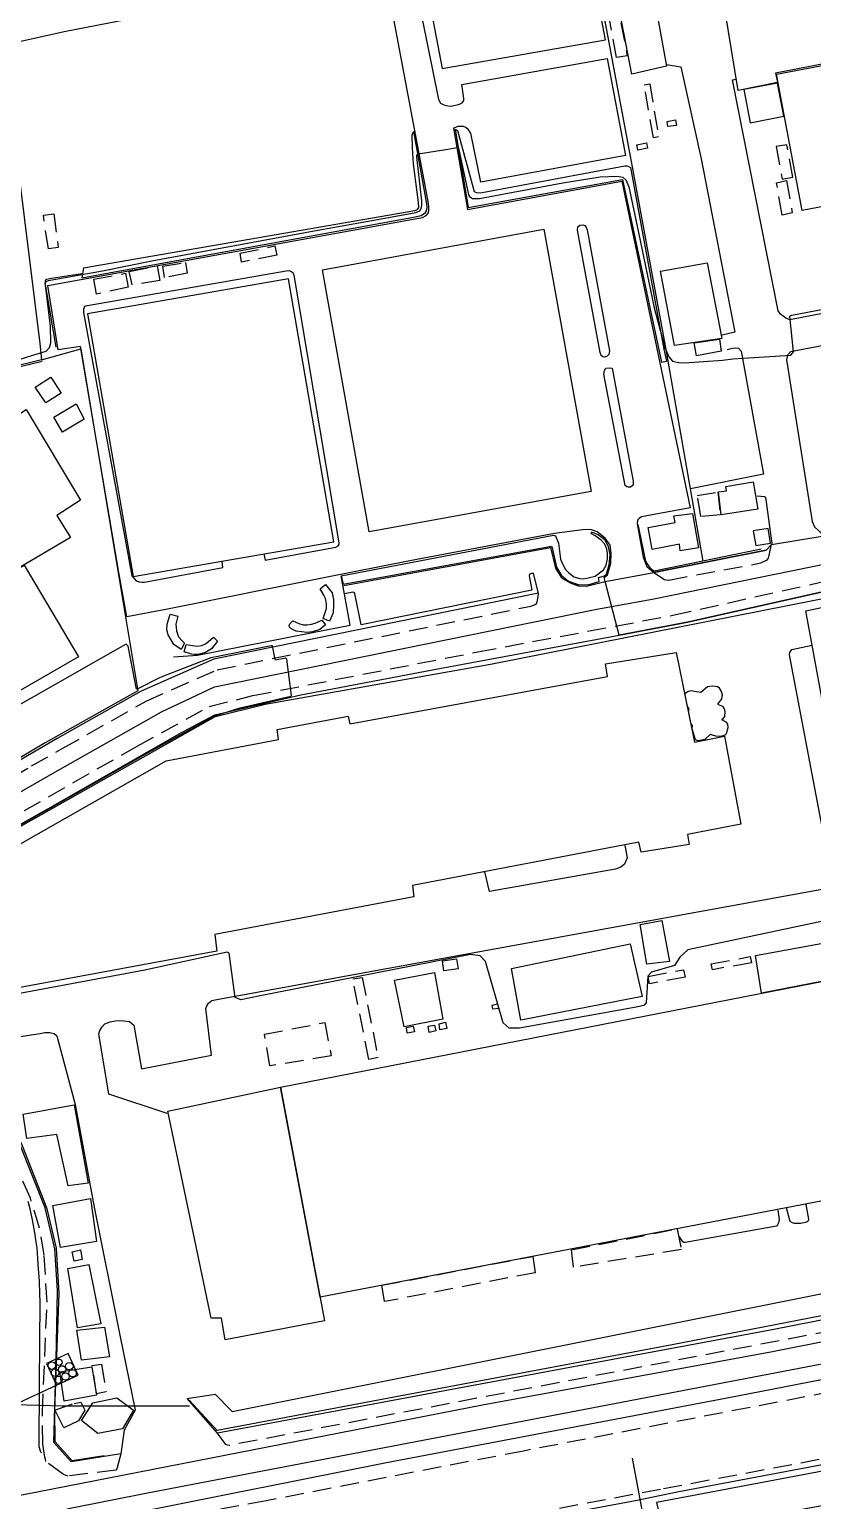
# Model space of a CAD drawing. Header units: millimetres. Extents: x 220021 to 223505, y 489325 to 491820.
# Drawn here: x 222277.7 to 222487.8, y 490722.2 to 491116.6 of the extents above; entities that cross this region are included whole.
import ezdxf

# ---------------------------------------------------------------- set-up
doc = ezdxf.new("R2010")
doc.units = ezdxf.units.MM
doc.linetypes.add('5M2P5', pattern=[7.5, 5, -2.5])
for name, color, linetype in [('A0013110', 8, 'Continuous'), ('A0013118', 8, 'Continuous'), ('A0023210', 8, 'Continuous'), ('A0033324', 8, '5M2P5'), ('A0033327', 8, 'Continuous'), ('A0053326', 8, 'Continuous'), ('B0014110', 8, 'Continuous'), ('B0014111', 8, 'Continuous'), ('B0014116', 8, '5M2P5'), ('B0024120', 8, 'B0024120'), ('B0024127', 8, 'Continuous'), ('C0076117', 8, 'Continuous'), ('F0017111', 8, 'Continuous'), ('F0047224', 8, 'Continuous'), ('F0047225', 8, 'Continuous'), ('SC982', 7, 'Continuous'), ('SC983', 7, 'Continuous'), ('SC999', 7, 'Continuous')]:
    doc.layers.add(name, color=color, linetype=linetype)
doc.linetypes.add('B0024120', pattern='A,10,-1.75,[133,ltypeshp.shx,S=0.75,R=0,X=0,Y=0],-3.25', length=15)

msp = doc.modelspace()

# ---------------------------------------------------------------- linework, layer by layer
at = {"layer": 'A0013110'}
for points in [[(222354.813, 491129.114), (222287, 491115.899), (222277.871, 491113.91), (222247.514, 491107.297)], [(222476.797, 490978.516), (222475.383, 490977.017), (222445.242, 490970.987)], [(222248.089, 490888.273), (222282.666, 490907.647), (222318.69, 490928.142), (222327.492, 490932.85), (222350.563, 490938.188), (222387.769, 490945.252), (222435.907, 490954.216), (222454.225, 490957.628), (222514.358, 490971.132), (222519.211, 490972.029), (222532.778, 490904.343)], [(222424.922, 490967.412), (222427.137, 490967.288), (222432.172, 490968.576)], [(222414.287, 490965.434), (222327.21, 490947.795), (222307.653, 490939.206), (222285.203, 490926.47), (222248.046, 490904.882)], [(222536.288, 490905.884), (222535.214, 490912.078), (222581.505, 490921.966), (222586.712, 490920.434), (222594.311, 490883.664), (222599.321, 490856.355), (222601.975, 490845.84), (222607.103, 490828.149), (222611.789, 490820.984), (222616.712, 490812.532), (222625.096, 490801.28), (222622.162, 490795.161), (222567.862, 490785.803), (222477.374, 490768.039), (222328.203, 490740.264)], [(222302.283, 490734.721), (222288.877, 490732.531), (222284.272, 490737.737), (222284.889, 490759.8), (222285.246, 490778.5), (222284.576, 490789.711), (222281.965, 490800.701), (222275.152, 490817.771), (222265.222, 490837.932), (222258.914, 490848.198), (222248.149, 490865.719)], [(222445.977, 490721.691), (222447.973, 490713.261), (222461.491, 490716.224), (222473.766, 490717.798), (222490.796, 490720.982), (222501.674, 490723.968), (222508.792, 490726.375), (222521.194, 490726.921), (222530.799, 490727.203), (222536.228, 490727.659), (222545.183, 490730.173), (222558.242, 490734.207), (222569.001, 490738.078), (222579.061, 490739.898), (222583.425, 490740.643), (222582.999, 490742.75), (222575.959, 490745.352), (222554.811, 490742.218), (222445.977, 490721.691)]]:
    msp.add_lwpolyline(points, dxfattribs=at)
msp.add_lwpolyline([(222309.37, 490724.148), (222288.169, 490719.994), (222285.68, 490719.057), (222284.698, 490718.414), (222284.018, 490717.734), (222283.501, 490717.228), (222283.179, 490716.691), (222283.01, 490716.19), (222282.962, 490715.483), (222282.962, 490715.314), (222282.983, 490715.188), (222284.153, 490715.097), (222306.314, 490718.956), (222373.552, 490732.387), (222464.903, 490749.77), (222539.012, 490764.125), (222573.931, 490770.819), (222573.81, 490771.283), (222571.233, 490774.006), (222570.384, 490774.312), (222569.72, 490774.391), (222558.998, 490772.499), (222500.573, 490760.708)], close=True, dxfattribs=at)
at = {"layer": 'A0013118'}
for points in [[(222575.769, 491123.807), (222570.415, 491152.543), (222570.34, 491153.413), (222608.352, 491161.012), (222616.846, 491159.313), (222621.735, 491158.529), (222624.589, 491157.279), (222628.814, 491154.404), (222633.935, 491139.415), (222646.791, 491074.502), (222646.89, 491073.36), (222645.483, 491071.206), (222644.165, 491070.309), (222481.747, 491038.734), (222480.624, 491039.137), (222479.164, 491040.198), (222478.577, 491041.12), (222466.337, 491103.06), (222467.244, 491103.252)], [(222432.172, 490968.576), (222431.912, 490969.676), (222432.8, 490970.393), (222433.731, 490973.476), (222433.796, 490976.077), (222433.475, 490978.302), (222432.123, 490980.209), (222430.023, 490981.903), (222428.194, 490982.474), (222426.073, 490982.434), (222418.531, 490981.41), (222379.744, 490974.076), (222357.107, 490969.682), (222314.27, 490961.027), (222303.812, 490959.095), (222301.736, 490970.958), (222291.439, 491031.565), (222285.442, 491030.673), (222282.664, 491047.936), (222383.169, 491066.145), (222384.128, 491066.721), (222384.76, 491067.425), (222384.887, 491068.222), (222384.85, 491069.101), (222384.706, 491070.413), (222379.315, 491098.917), (222373.139, 491131.735)], [(222380.344, 491133.135), (222387.413, 491097.769), (222388.001, 491096.845), (222388.869, 491096.354), (222389.936, 491096.064), (222390.85, 491096.042), (222393.086, 491096.527), (222393.835, 491096.857), (222394.268, 491097.479), (222394.255, 491098.076), (222393.719, 491101.812), (222432.659, 491108.749), (222437.635, 491082.774), (222398.813, 491075.627), (222396.102, 491088.79), (222395.538, 491089.632), (222394.775, 491090.263), (222394.153, 491090.519), (222393.404, 491090.541), (222392.736, 491090.516), (222391.471, 491090.127), (222395.243, 491068.321), (222436.607, 491075.895), (222455.01, 490988.301), (222441.941, 490985.895), (222441.309, 490985.46), (222440.83, 490984.979), (222440.753, 490984.019), (222442.405, 490975.085), (222443.318, 490972.61), (222445.242, 490970.987)], [(222661.263, 491109.306), (222658.209, 491108.808), (222654.456, 491108.033), (222653.487, 491107.448), (222653.193, 491107.057), (222660.382, 491065.476), (222528.959, 491039.047), (222481.851, 491030.112), (222481.204, 491029.381), (222480.986, 491028.768), (222480.813, 491028.029), (222487.663, 490984.668), (222488.356, 490983.266), (222490.927, 490980.825)], [(222448.624, 491107.16), (222452.446, 491106.538), (222457.945, 491081.92), (222466.917, 491035.446), (222463.583, 491034.62)], [(222340.599, 490975.953), (222340.919, 490974.302), (222359.937, 490977.74), (222360.511, 490978.104), (222360.791, 490978.585), (222360.849, 490978.972), (222348.7, 491050.739), (222348.441, 491051.243), (222348.042, 491051.617), (222347.479, 491051.838), (222346.624, 491051.813), (222292.74, 491042.431), (222292.482, 491042.314), (222292.25, 491041.61), (222292.24, 491040.661), (222305.218, 490970.126), (222306.311, 490968.781), (222307.131, 490968.443), (222307.94, 490968.409), (222308.572, 490968.422), (222329.605, 490972.321), (222329.38, 490974.024)], [(222464.914, 491030.809), (222466.334, 491031.164), (222467.198, 491031.21), (222467.974, 491031.138), (222468.693, 491030.29), (222474.621, 490997.309), (222455.044, 490993.438)], [(222472.936, 490991.508), (222474.94, 490991.398), (222475.16, 490991.2), (222476.721, 490980.013), (222476.86, 490978.917), (222476.797, 490978.516)], [(222362.027, 490967.512), (222417.496, 490977.718), (222418.808, 490972.156), (222420.454, 490969.582), (222422.741, 490968.181), (222424.922, 490967.412)], [(222414.287, 490965.434), (222412.928, 490970.726), (222412.378, 490970.737), (222411.898, 490970.548), (222411.793, 490970.08), (222412.504, 490966.262), (222366.681, 490956.991), (222365.034, 490965.388), (222364.835, 490965.633), (222364.471, 490965.68), (222362.252, 490965.275)], [(222328.203, 490740.264), (222320.01, 490749.536), (222327.529, 490750.735), (222332.148, 490746.032), (222545.963, 490788.822), (222546.351, 490789.841), (222546.324, 490790.34), (222544.916, 490797.933), (222529.919, 490879.13), (222516.19, 490877.137), (222513.996, 490888.69), (222511.837, 490893.163), (222507.654, 490897.711), (222506.101, 490898.321), (222491.418, 490897.135), (222481.607, 490948.937), (222481.724, 490949.505), (222482.246, 490950.301), (222487.686, 490951.474)], [(222437.451, 490897.778), (222438.108, 490894.498), (222437.313, 490892.834), (222436.401, 490891.982), (222434.949, 490891.456), (222401.178, 490885.461), (222399.912, 490890.732)], [(222251.141, 490889.252), (222252.15, 490884.094), (222255.337, 490871.7), (222259.915, 490862.102), (222269.958, 490846.531), (222273.094, 490846.29), (222274.046, 490846.42), (222280.616, 490847.425), (222281.834, 490847.651), (222283.165, 490847.697), (222284.368, 490847.382), (222285.086, 490846.773), (222290.024, 490828.325), (222295.085, 490800.865), (222301.998, 490766.495), (222306.091, 490746.392), (222303.102, 490741.053), (222302.283, 490734.721)], [(222314.682, 490825.964), (222299.032, 490831.174), (222296.356, 490847.324), (222296.625, 490848.233), (222297.267, 490849.201), (222297.954, 490849.96), (222299.384, 490850.525), (222300.703, 490850.801), (222301.823, 490850.856), (222303.032, 490850.833), (222304.607, 490850.579), (222305.706, 490849.634), (222307.828, 490837.892), (222326.554, 490841.582), (222325.023, 490854.062), (222325.276, 490854.845), (222325.782, 490855.559), (222326.686, 490856.208), (222327.964, 490856.48), (222391.688, 490868.127), (222504.615, 490888.721), (222506.84, 490874.401), (222498.11, 490872.804)], [(222478.492, 490800.074), (222478.826, 490797.531), (222478.765, 490797.068), (222478.663, 490796.605), (222478.418, 490796.093), (222478.121, 490795.787), (222453.664, 490791.4), (222453.311, 490791.383), (222452.991, 490791.531), (222452.071, 490792.887)], [(222485.983, 490801.58), (222486.744, 490797.649), (222486.58, 490797.185), (222486.365, 490796.923), (222485.854, 490796.711), (222484.699, 490796.487), (222482.99, 490796.504), (222482.443, 490796.622), (222481.82, 490797.01), (222480.817, 490800.623)]]:
    msp.add_lwpolyline(points, dxfattribs=at)
for points in [[(222433.365, 491030.399), (222433.177, 491029.462), (222432.709, 491028.963), (222432.109, 491028.756), (222431.509, 491028.799), (222431.054, 491029.193), (222430.818, 491029.998), (222424.759, 491062.745), (222424.845, 491063.683), (222425.327, 491064.138), (222426.147, 491064.213), (222426.718, 491064.053), (222427.1, 491063.57), (222427.365, 491062.853)], [(222439.722, 490995.471), (222439.665, 490994.621), (222439.432, 490994.211), (222438.92, 490993.873), (222438.349, 490993.842), (222437.997, 490993.915), (222437.513, 490994.309), (222431.841, 491024.143), (222431.956, 491025.124), (222432.379, 491025.725), (222433.302, 491025.889), (222434.049, 491025.788)]]:
    msp.add_lwpolyline(points, close=True, dxfattribs=at)
at = {"layer": 'A0023210'}
for points in [[(222248.068, 490896.578), (222283.93, 490917.06), (222313.17, 490933.67), (222327.35, 490940.32), (222429.94, 490961.17), (222444.79, 490963.82), (222496.54, 490974.42), (222520.791, 490980.07), (222533.42, 490984.28), (222541.71, 490986.36), (222573.11, 490991.58), (222577.21, 490991.74), (222584.25, 490992.01), (222633.612, 491000.189), (222681.6, 491008.81)], [(222272.479, 490723.142), (222399.23, 490747.85), (222477.07, 490762.16), (222558.39, 490778.36), (222567.562, 490780.186), (222575.82, 490781.83), (222590.71, 490784.8), (222594.998, 490785.653), (222622.946, 490791.211), (222624.6, 490791.54), (222629.6, 490792.53), (222634.337, 490793.481), (222634.43, 490793.5), (222637.161, 490794.044), (222693.62, 490805.29), (222694.591, 490805.483), (222707.87, 490808.13), (222718.172, 490807.886), (222718.493, 490807.833), (222728.21, 490806.21), (222740.915, 490806.138), (222741.475, 490805.93), (222750.391, 490802.622), (222763.17, 490797.88)], [(222484.38, 490501.76), (222481.64, 490516.51), (222481.506, 490517.231), (222475.14, 490551.45), (222474.99, 490552.05), (222474.246, 490554.892), (222473.17, 490559), (222471.821, 490564.126), (222471.37, 490565.84), (222470.54, 490569.04), (222456.408, 490650.768), (222453.617, 490661.199), (222451.945, 490666.958), (222439.457, 490733.528)]]:
    msp.add_lwpolyline(points, dxfattribs=at)
at = {"layer": 'A0033324'}
for points in [[(222445.242, 490970.987), (222448.117, 490969.095), (222448.558, 490969.011), (222449.289, 490968.965), (222473.95, 490973.543), (222475.271, 490974.212), (222475.716, 490974.506), (222475.988, 490974.852), (222476.797, 490978.516)], [(222248.082, 490890.939), (222256.824, 490895.987), (222306.612, 490924.432), (222325.97, 490935.088), (222337.682, 490937.992), (222397.972, 490949.695), (222450.348, 490959.523), (222516.05, 490974.251), (222516.864, 490974.122), (222519.211, 490972.029)], [(222248.055, 490901.453), (222272.978, 490916.014), (222278.313, 490919.121), (222286.683, 490923.861), (222309, 490936.521), (222328.121, 490944.919), (222412.229, 490961.956), (222413.655, 490962.47), (222413.917, 490963.143), (222414.195, 490964.491), (222414.287, 490965.434)], [(222302.283, 490734.721), (222301.158, 490730.664), (222300.862, 490730.357), (222288.092, 490728.749), (222287.291, 490728.959), (222286.885, 490729.147), (222282.129, 490732.622), (222282.02, 490733.158), (222281.859, 490733.858), (222281.29, 490737.308), (222281.19, 490745.822), (222282.443, 490775.349), (222281.679, 490787.953), (222280.416, 490795.241), (222277.98, 490803.222), (222270.436, 490820.397), (222259.148, 490839.486), (222248.172, 490856.894)], [(222625.096, 490801.28), (222628.44, 490796.584), (222628.422, 490796.083), (222628.312, 490795.765), (222628.159, 490795.506), (222627.875, 490794.993), (222625.963, 490793.592), (222625.582, 490793.364), (222576.876, 490783.732), (222508.287, 490770.626), (222331.283, 490736.958), (222330.882, 490737.063), (222330.437, 490737.229), (222328.203, 490740.264)], [(222573.81, 490771.283), (222575.518, 490769.21), (222575.681, 490768.403), (222575.68, 490768.081), (222575.443, 490767.438), (222574.029, 490766.869), (222507.867, 490754.223), (222410.225, 490735.472), (222341.247, 490722.122), (222286.72, 490712.175), (222285.533, 490712.217), (222285.164, 490712.381), (222284.637, 490712.629), (222284.21, 490712.946), (222283.636, 490713.632), (222283.493, 490713.843), (222283.335, 490714.18), (222282.983, 490715.188)], [(222284.306, 490634.572), (222281.051, 490634.903), (222280.723, 490635.26), (222280.356, 490635.889), (222280.014, 490646.076), (222280.89, 490686.89), (222280.971, 490690.648), (222281.369, 490691.376), (222281.66, 490691.829), (222282.385, 490692.364), (222282.896, 490692.911), (222356.234, 490707.213), (222405.202, 490717.426), (222447.818, 490725.396), (222554.263, 490745.473), (222554.963, 490745.577), (222574.205, 490749.943), (222577.226, 490750.006), (222579.184, 490749.442), (222581.717, 490747.83), (222582.707, 490746.459), (222583.986, 490744.205), (222586.486, 490731.662), (222587.477, 490724.896)]]:
    msp.add_lwpolyline(points, dxfattribs=at)
at = {"layer": 'A0033327'}
msp.add_lwpolyline([(222581.662, 490747.865), (222554.537, 490743.845), (222451.472, 490724.406), (222440.735, 490722.228), (222417.367, 490717.821), (222364.276, 490706.563), (222344.687, 490702.116), (222326.29, 490699.067), (222323.021, 490698.325), (222280.952, 490689.746)], dxfattribs=at)
at = {"layer": 'A0053326'}
msp.add_lwpolyline([(222490.927, 490980.825), (222542.976, 490991.474), (222584.396, 490999.1), (222637.312, 491007.641), (222639.81, 490993.896), (222613.46, 490988.882), (222580.154, 490984.399), (222575.122, 490986.167), (222574.728, 490986.192), (222540.446, 490981.252), (222528.253, 490978.195), (222525.534, 490976.286), (222519.211, 490972.029), (222514.358, 490971.132), (222454.225, 490957.628), (222435.907, 490954.216), (222432.172, 490968.576), (222445.242, 490970.987), (222475.383, 490977.017), (222476.797, 490978.516)], close=True, dxfattribs=at)
at = {"layer": 'B0014110'}
for points in [[(222282.163, 491016.516), (222279.294, 491020.628), (222283.453, 491023.337), (222286.277, 491019.019)], [(222286.551, 491008.608), (222284.277, 491012.63), (222290.264, 491016.213), (222292.378, 491012.121)]]:
    msp.add_lwpolyline(points, close=True, dxfattribs=at)
at = {"layer": 'B0014111'}
for points in [[(222462.58, 491132.506), (222557.578, 491150.963), (222563.283, 491121.364), (222477.904, 491104.836), (222478.388, 491102.352), (222467.879, 491100.222)], [(222388.44, 491106.115), (222432.229, 491113.805), (222427.248, 491140.172), (222383.497, 491131.879)], [(222443.489, 491134.896), (222448.583, 491106.705), (222439.315, 491104.611), (222433.859, 491132.784)], [(222478.164, 491104.563), (222631.479, 491133.685), (222638.104, 491097.32), (222485.023, 491068.052)], [(222471.043, 491091.567), (222480.13, 491093.339), (222478.401, 491102.2), (222469.361, 491100.437)], [(222415.697, 491063.044), (222428.44, 490992.723), (222368.878, 490981.924), (222356.354, 491052.155)], [(222459.517, 491053.977), (222463.477, 491033.747), (222450.784, 491031.808), (222447.044, 491051.801)], [(222305.548, 490969.927), (222359.363, 490979.179), (222347.236, 491049.72), (222293.343, 491040.313)], [(222456.633, 491029.037), (222456.007, 491032.529), (222462.831, 491033.548), (222463.313, 491030.32)], [(222462.549, 490992.603), (222464.685, 490992.847), (222464.509, 490994.08), (222471.864, 490995.259), (222473.129, 490987.971), (222463.28, 490986.455)], [(222455.607, 490986.84), (222457.2, 490977.637), (222452.328, 490976.794), (222452.091, 490978.568), (222444.733, 490977.154), (222443.666, 490983.029), (222450.934, 490984.422), (222450.599, 490986.169)], [(222519.504, 490941.483), (222490.499, 490936.433), (222486.02, 490960.739), (222515.012, 490966.877)], [(222468.523, 490903.538), (222454.21, 490900.774), (222454.702, 490898.05), (222441.789, 490896.014), (222441.24, 490898.672), (222380.463, 490887.101), (222380.811, 490884.058), (222327.423, 490873.981), (222328.019, 490869.491), (222274.224, 490859.557), (222267.975, 490894.105), (222314.392, 490920.466), (222344.512, 490926.259), (222344.163, 490928.905), (222363.227, 490932.452), (222363.706, 490930.392), (222432.793, 490943.068), (222432.261, 490946.479), (222451.186, 490949.52), (222456.099, 490925.527), (222464.203, 490927.075)], [(222447.374, 490877.706), (222449.45, 490866.688), (222443.301, 490866), (222441.573, 490876.659)], [(222442.088, 490857.289), (222409.549, 490850.965), (222407.066, 490864.817), (222438.909, 490871.416)], [(222474.145, 490858.239), (222472.495, 490868.353), (222497.923, 490872.914), (222499.385, 490863.17)], [(222345.072, 490833.019), (222499.385, 490863.159), (222510.558, 490806.38), (222355.715, 490776.732)], [(222375.647, 490861.711), (222386.37, 490863.751), (222388.627, 490851.278), (222378.239, 490849.221)], [(222345.072, 490833.019), (222356.919, 490770.363), (222330.249, 490765.234), (222329.288, 490771.121), (222326.435, 490771.102), (222314.876, 490826.601)], [(222289.725, 490828.306), (222293.504, 490807.297), (222288.082, 490806.59), (222285.058, 490820.287), (222277.054, 490819.216), (222276.051, 490825.808)], [(222294.063, 490803.164), (222295.719, 490791.645), (222286.074, 490790.035), (222283.996, 490801.32)], [(222288.033, 490784.368), (222293.693, 490785.509), (222296.87, 490769.601), (222290.66, 490768.462)], [(222297.822, 490768.641), (222299.182, 490760.714), (222291.709, 490759.816), (222290.422, 490767.872)], [(222294.422, 490758.011), (222295.682, 490750.41), (222287.077, 490748.87), (222285.891, 490756.662)], [(222291.656, 490743.664), (222294.747, 490748.358), (222301.132, 490749.76), (222305.595, 490746.456), (222302.688, 490741.426), (222296.048, 490740.142)]]:
    msp.add_lwpolyline(points, close=True, dxfattribs=at)
for points in [[(222247.78, 491005.922), (222267.325, 491017.6), (222271.075, 491010.936), (222276.801, 491014.704), (222291.46, 490990.376), (222285.085, 490986.241), (222288.75, 490980.327), (222247.911, 490956.321)], [(222247.911, 490956.307), (222276.344, 490972.964), (222290.886, 490948.343), (222250.649, 490925.227), (222247.98, 490929.783)]]:
    msp.add_lwpolyline(points, dxfattribs=at)
at = {"layer": 'B0014116'}
for points in [[(222435.184, 491109.007), (222430.946, 491132.502), (222433.537, 491133.05), (222438.083, 491109.496)], [(222442.632, 491101.738), (222444.118, 491102.025), (222446.499, 491087.787), (222445.111, 491087.519)], [(222448.967, 491090.566), (222448.767, 491091.921), (222451.058, 491092.342), (222451.338, 491090.819)], [(222440.928, 491084.234), (222440.69, 491085.675), (222443.274, 491086.135), (222443.561, 491084.77)], [(222479.677, 491076.464), (222482.488, 491076.948), (222480.911, 491085.681), (222478.026, 491085.214)], [(222478.158, 491075.49), (222480.781, 491076.052), (222482.371, 491067.391), (222479.606, 491066.821)], [(222281.459, 491066.779), (222284.251, 491067.15), (222285.47, 491058.134), (222282.809, 491057.737)], [(222334.631, 491054.205), (222334.258, 491056.605), (222343.596, 491058.537), (222344.075, 491056.058)], [(222305.298, 491048.138), (222304.496, 491051.704), (222311.991, 491053.159), (222312.722, 491049.231)], [(222313.966, 491050.06), (222313.493, 491053.104), (222319.547, 491054.088), (222319.993, 491051.243)], [(222295.688, 491045.603), (222294.963, 491049.636), (222303.485, 491051.2), (222304.197, 491047.509)], [(222462.369, 490992.571), (222463.087, 490986.438), (222457.849, 490985.974), (222456.874, 490991.589)], [(222355.696, 490966.565), (222357.179, 490967.78), (222358.9, 490965.521), (222359.292, 490963.724), (222359.327, 490962.333), (222359.234, 490960.185), (222358.221, 490957.905), (222356.559, 490958.614), (222357.453, 490961.372), (222357.455, 490962.607), (222357.162, 490964.009), (222356.737, 490964.951)], [(222315.504, 490959.844), (222317.548, 490959.291), (222317.013, 490957.097), (222317.145, 490955.38), (222317.716, 490953.765), (222318.753, 490952.54), (222319.345, 490952.084), (222318.429, 490950.376), (222316.434, 490951.674), (222314.956, 490954.265), (222314.617, 490955.655), (222314.63, 490957.161)], [(222356.151, 490958.221), (222357.131, 490956.929), (222355.656, 490955.734), (222353.661, 490955.041), (222352.111, 490954.925), (222350.797, 490955.041), (222349.281, 490955.298), (222348.431, 490955.635), (222347.816, 490955.968), (222347.45, 490956.37), (222347.404, 490956.68), (222347.61, 490957.217), (222348.354, 490957.987), (222349.989, 490957.333), (222351.128, 490956.975), (222352.215, 490956.943), (222353.359, 490957.112), (222354.355, 490957.423), (222355.179, 490957.736)], [(222319.187, 490949.764), (222319.756, 490951.697), (222322.6, 490951.272), (222323.985, 490951.451), (222324.972, 490951.855), (222325.75, 490952.508), (222327.092, 490953.684), (222328.189, 490952.58), (222326.554, 490950.562), (222324.97, 490949.572), (222323.282, 490949.091), (222322.737, 490949.038), (222322.038, 490949.033), (222321.159, 490949.12)], [(222388.922, 490864.244), (222388.51, 490866.904), (222392.254, 490867.439), (222392.756, 490864.746)], [(222460.943, 490864.511), (222460.619, 490866.094), (222471.036, 490868.022), (222471.43, 490866.34)], [(222444.084, 490860.742), (222443.671, 490862.708), (222453.206, 490864.498), (222453.628, 490862.502)], [(222364.486, 490862.017), (222366.97, 490862.449), (222371.246, 490840.925), (222368.797, 490840.439)], [(222402.023, 490853.886), (222401.838, 490854.984), (222403.241, 490855.323), (222403.552, 490854.143)], [(222358.644, 490841.425), (222342.245, 490838.695), (222340.737, 490847.221), (222356.95, 490850.322)], [(222379.085, 490847.528), (222378.861, 490849.018), (222380.648, 490849.403), (222380.988, 490847.838)], [(222384.979, 490847.68), (222384.666, 490849.35), (222386.391, 490849.669), (222386.706, 490848.095)], [(222387.78, 490848.4), (222387.594, 490849.983), (222389.364, 490850.405), (222389.715, 490848.78)], [(222451.463, 490795.02), (222452.604, 490789.466), (222423.707, 490784.763), (222423.107, 490789.383)], [(222289.193, 490788.883), (222291.43, 490789.392), (222291.889, 490786.802), (222289.685, 490786.375)], [(222412.742, 490787.651), (222413.425, 490783.284), (222372.996, 490775.525), (222372.282, 490779.904)], [(222298.31, 490751.311), (222295.718, 490750.842), (222294.557, 490758.383), (222297.038, 490758.796)], [(222286.925, 490741.676), (222284.562, 490746.456), (222289.698, 490748.247), (222291.487, 490748.585), (222292.599, 490746.459), (222290.901, 490743.558)]]:
    msp.add_lwpolyline(points, close=True, dxfattribs=at)
at = {"layer": 'B0024120'}
for points in [[(222458.427, 490974.051), (222448.358, 491031.753), (222439.197, 491081.15), (222429.608, 491132.637)], [(222270.667, 491111.668), (222280.483, 491032.407), (222280.95, 491027.996), (222291.487, 491030.984), (222306.821, 490939.232), (222281.952, 490925.302), (222248.045, 490905.203)], [(222280.95, 491027.996), (222256.634, 491021.995), (222247.737, 491022.323)], [(222474, 490977.239), (222445.325, 490971.369), (222444.554, 490971.831), (222443.84, 490972.752), (222443.474, 490973.402), (222443.053, 490974.048), (222441.002, 490983.815)], [(222250.726, 490889.113), (222326.451, 490931.8), (222327.299, 490932.28), (222341.002, 490935.659), (222401.435, 490946.41), (222517.768, 490969.395), (222541.614, 490834.494), (222548.364, 490823.535), (222571.258, 490811.428), (222569.86, 490787.138), (222450.139, 490763.943), (222328.042, 490740.999), (222320.592, 490749.136)], [(222297.783, 490734.18), (222289.227, 490732.824), (222284.658, 490737.896), (222284.535, 490746.419), (222285.731, 490777.787), (222285, 490789.809), (222282.487, 490800.429), (222275.89, 490817.32), (222265.716, 490837.79), (222250.869, 490865.573)]]:
    msp.add_lwpolyline(points, dxfattribs=at)
at = {"layer": 'B0024127'}
msp.add_lwpolyline([(222472.559, 490978.196), (222476.506, 490978.845), (222475.857, 490982.792), (222471.91, 490982.143)], close=True, dxfattribs=at)
at = {"layer": 'C0076117'}
msp.add_lwpolyline([(222457.808, 490938.949), (222459.609, 490940.419), (222460.932, 490940.63), (222462.338, 490940.409), (222462.664, 490940.156), (222463.318, 490939.125), (222463.547, 490938.324), (222463.397, 490937.131), (222462.281, 490935.681), (222463.62, 490935.122), (222464.072, 490934.416), (222464.269, 490933.821), (222464.198, 490932.338), (222464.115, 490932.294), (222463.647, 490931.688), (222463.403, 490931.572), (222464.497, 490930.91), (222464.696, 490930.671), (222464.943, 490930.33), (222465.099, 490929.317), (222464.594, 490927.752), (222464.299, 490927.404), (222463.419, 490927.067), (222462.882, 490926.998), (222461.858, 490927.074), (222460.377, 490927.519), (222458.943, 490926.203), (222457.128, 490925.875), (222456.365, 490926.139), (222455.52, 490929.084), (222455.588, 490930.015), (222455.254, 490930.36), (222454.937, 490931.559), (222454.514, 490933.886), (222454.732, 490934.439), (222454.284, 490935.035), (222454.09, 490935.846), (222453.914, 490936.815), (222453.702, 490937.697), (222453.517, 490938.562), (222454.465, 490939.193), (222455.352, 490939.342), (222456.152, 490939.194)], close=True, dxfattribs=at)
at = {"layer": 'F0017111'}
for points, elevation in [([(222271.789, 491027.142), (222279.53, 491029.499), (222282.173, 491030.293), (222283.131, 491031.264), (222283.423, 491032.569), (222283.397, 491037.002), (222282.024, 491048.031), (222281.964, 491048.577), (222282.237, 491049.002), (222282.814, 491049.306), (222284.241, 491049.518), (222297.356, 491051.854), (222310.517, 491054.524), (222354.074, 491062.574), (222372.034, 491065.812), (222381.389, 491067.531), (222382.464, 491067.971), (222382.85, 491068.549), (222382.988, 491069.348), (222382.988, 491070.587), (222381.61, 491082.389), (222381.637, 491082.747), (222381.858, 491083.05), (222382.023, 491083.188), (222389.389, 491084.408), (222392.576, 491084.904), (222392.719, 491084.843), (222392.811, 491084.7), (222392.934, 491084.311), (222395.378, 491072.724), (222395.503, 491072.208), (222395.752, 491071.787), (222396.566, 491071.248), (222398.454, 491071.242), (222420.8, 491075.467), (222430.869, 491077.094), (222435.397, 491077.264), (222436.882, 491076.963), (222437.753, 491076.279), (222438.495, 491074.376), (222441.087, 491062.131), (222445.313, 491041.898), (222448.13, 491031.277), (222449.205, 491028.764), (222450.245, 491027.675), (222451.92, 491027.253), (222453.481, 491027.171), (222463.653, 491027.884), (222466.442, 491028.279), (222482.01, 491029.264), (222482.668, 491030.141), (222481.681, 491039.671), (222482.229, 491040), (222519.047, 491047.008)], 45), ([(222272.946, 490901.964), (222278.966, 490905.381), (222308.987, 490922.345), (222317.684, 490927.21), (222326.627, 490932.137), (222328.002, 490932.768), (222334.246, 490934.736), (222347.886, 490937.856), (222348.034, 490938.041), (222346.759, 490947.717), (222346.462, 490947.977), (222343.711, 490947.494), (222343.6, 490947.68), (222342.931, 490951.319), (222342.596, 490951.319), (222328.288, 490948.497), (222326.392, 490948.125), (222313.267, 490943.028), (222312.405, 490942.646), (222306.829, 490939.78), (222306.457, 490939.734), (222304.224, 490951.263), (222303.805, 490951.728), (222303.526, 490951.728), (222296.899, 490947.959), (222265.248, 490929.943)], 40), ([(222502.821, 490880.145), (222454.382, 490869.824), (222452.201, 490867.875), (222450.753, 490865.665), (222444.623, 490863.827), (222443.581, 490862.752), (222443.152, 490855.621), (222442.539, 490854.886), (222440.476, 490854.446), (222409.167, 490848.811), (222406.424, 490848.811), (222404.779, 490850.278), (222400.022, 490866.671), (222398.614, 490868.187), (222396.067, 490868.579), (222339.627, 490857.498), (222334.437, 490856.387), (222332.93, 490857.046), (222331.329, 490868.904), (222330.764, 490869.186), (222308.636, 490864.346), (222274.653, 490858.065)], 40)]:
    msp.add_lwpolyline(points, dxfattribs=dict(at, elevation=elevation))
at = {"layer": 'F0047224'}
for points in [[(222292.247, 491052.652), (222381.121, 491068.057), (222381.824, 491068.263), (222382.218, 491068.864), (222382.127, 491070.211), (222380.758, 491080.562), (222380.441, 491084.838), (222380.361, 491088.279), (222380.623, 491089.041), (222380.871, 491089.247)], [(222391.956, 491089.856), (222392.528, 491089.491), (222397.059, 491073.084), (222397.85, 491072.808), (222399.212, 491072.84), (222437.477, 491080.009), (222438.049, 491079.996), (222438.958, 491079.529), (222447.935, 491030.884), (222448.587, 491027.649)], [(222284.926, 491031.402), (222282.005, 491048.237), (222282.018, 491049.233), (222282.325, 491049.6), (222283.686, 491049.896), (222291.752, 491051.172)], [(222281.131, 491027.531), (222252.373, 491020.625), (222249.239, 491020.818), (222247.74, 491021.026)], [(222316.342, 490948.353), (222322.822, 490948.819), (222353.661, 490954.888), (222363.775, 490956.912), (222361.381, 490970.055), (222418.331, 490981.024), (222418.882, 490980.803), (222419.624, 490978.836), (222420.219, 490974.596), (222420.808, 490973.145), (222421.502, 490971.834), (222422.3, 490971.004), (222423.744, 490969.812), (222425.338, 490969.37), (222426.486, 490969.279), (222429.519, 490969.988), (222431.683, 490971.692), (222432.477, 490972.982), (222432.778, 490974.67), (222432.763, 490976.076), (222432.643, 490977.282), (222432.09, 490978.617), (222431.115, 490979.634), (222429.484, 490980.86), (222428.534, 490981.327), (222428.463, 490981.842)]]:
    msp.add_lwpolyline(points, dxfattribs=at)
at = {"layer": 'F0047225'}
for points in [[(222292.247, 491052.652), (222291.755, 491049.942), (222380.759, 491066.269), (222382.808, 491066.713), (222383.964, 491067.491), (222384.27, 491067.931), (222384.4, 491068.766), (222384.325, 491069.821), (222380.871, 491089.247)], [(222391.956, 491089.856), (222395.383, 491068.848), (222436.812, 491076.317), (222447.313, 491027.397), (222448.587, 491027.649)], [(222361.381, 490970.055), (222361.889, 490967.865), (222417.786, 490978.071), (222417.928, 490977.591), (222419.075, 490972.38), (222420.416, 490970.192), (222422.293, 490968.684), (222424.92, 490967.729), (222427.509, 490967.664), (222430.576, 490968.585), (222430.41, 490969.615), (222431.967, 490970.122), (222432.517, 490970.569), (222433.273, 490973.042), (222433.502, 490975.691), (222433.076, 490977.927), (222432.041, 490979.718), (222430.269, 490981.096), (222428.463, 490981.842)]]:
    msp.add_lwpolyline(points, dxfattribs=at)
at = {"layer": 'SC982', "linetype": 'Continuous'}
msp.add_lwpolyline([(222273.763, 490747.932), (222286.495, 490747.598), (222320.685, 490747.598)], dxfattribs=at)
at = {"layer": 'SC983', "linetype": 'Continuous'}
msp.add_lwpolyline([(222273.763, 490747.932), (222284.944, 490753.097), (222290.754, 490755.781), (222288.07, 490761.591), (222282.26, 490758.907), (222284.944, 490753.097)], dxfattribs=at)
for centre, radius in [((222283.72, 490758.37), 1), ((222284.6, 490756.463), 1), ((222285.626, 490759.25), 0.875), ((222286.507, 490757.344), 1), ((222288.413, 490758.225), 1), ((222289.294, 490756.318), 1), ((222285.481, 490754.557), 1), ((222287.387, 490755.438), 1)]:
    msp.add_circle(centre, radius, dxfattribs=at)
at = {"layer": 'SC999', "color": 3, "linetype": 'Continuous'}
msp.add_lwpolyline([(222280.958, 490734.92), (222280.656, 490735.459), (222280.336, 490736.581), (222280.428, 490753.525), (222280.585, 490775.567), (222280.514, 490777.522), (222280.388, 490781.088), (222280.174, 490784.325), (222279.987, 490787.071), (222279.774, 490789.962), (222279.562, 490791.572), (222279.124, 490794.515), (222278.519, 490797.453), (222277.939, 490800.424), (222277.348, 490802.329)], dxfattribs=at)

doc.saveas('drawing.dxf')
